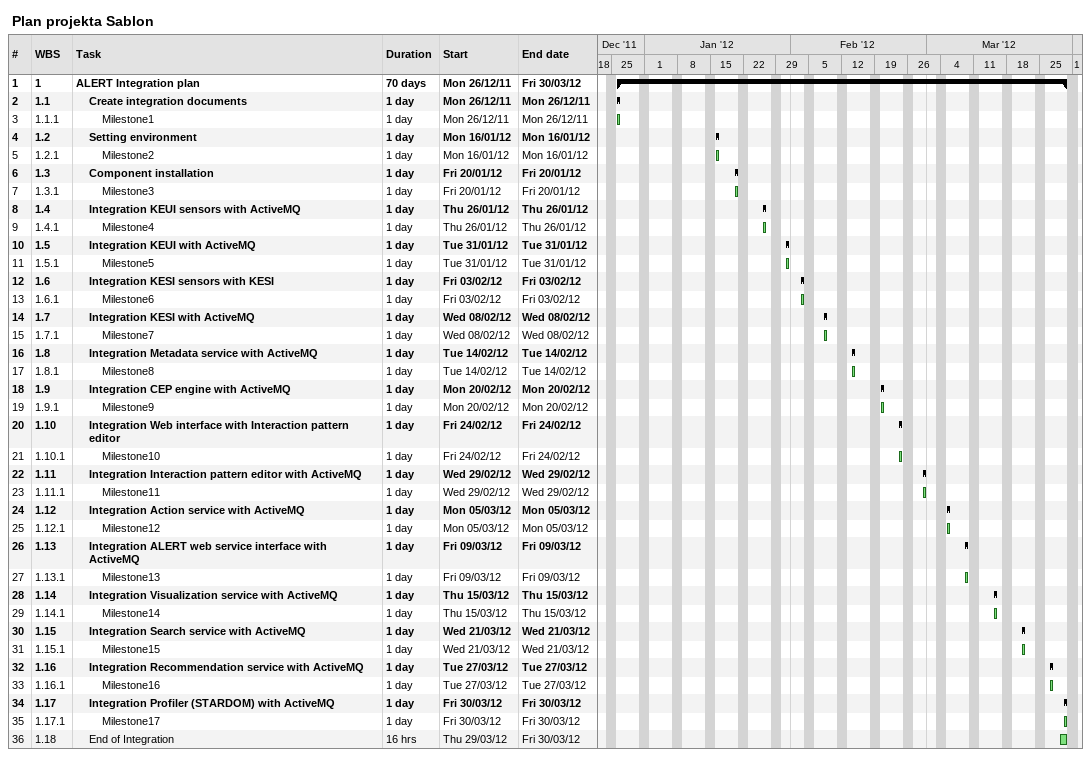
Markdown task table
Plan projekta Sablon

| ID | WBS | Task | Duration | Start | Finish |
|---|---|---|---|---|---|
| 1 | 1 | **ALERT Integration plan** | 70d | 2011-12-26 | 2012-03-30 |
| 2 | 1.1 | **Create integration documents** | 1d | 2011-12-26 | 2011-12-26 |
| 3 | 1.1.1 | Milestone1 | 1d | 2011-12-26 | 2011-12-26 |
| 4 | 1.2 | **Setting environment** | 1d | 2012-01-16 | 2012-01-16 |
| 5 | 1.2.1 | Milestone2 | 1d | 2012-01-16 | 2012-01-16 |
| 6 | 1.3 | **Component installation** | 1d | 2012-01-20 | 2012-01-20 |
| 7 | 1.3.1 | Milestone3 | 1d | 2012-01-20 | 2012-01-20 |
| 8 | 1.4 | **Integration KEUI sensors with ActiveMQ** | 1d | 2012-01-26 | 2012-01-26 |
| 9 | 1.4.1 | Milestone4 | 1d | 2012-01-26 | 2012-01-26 |
| 10 | 1.5 | **Integration KEUI with ActiveMQ** | 1d | 2012-01-31 | 2012-01-31 |
| 11 | 1.5.1 | Milestone5 | 1d | 2012-01-31 | 2012-01-31 |
| 12 | 1.6 | **Integration KESI sensors with KESI** | 1d | 2012-02-03 | 2012-02-03 |
| 13 | 1.6.1 | Milestone6 | 1d | 2012-02-03 | 2012-02-03 |
| 14 | 1.7 | **Integration KESI with ActiveMQ** | 1d | 2012-02-08 | 2012-02-08 |
| 15 | 1.7.1 | Milestone7 | 1d | 2012-02-08 | 2012-02-08 |
| 16 | 1.8 | **Integration Metadata service with ActiveMQ** | 1d | 2012-02-14 | 2012-02-14 |
| 17 | 1.8.1 | Milestone8 | 1d | 2012-02-14 | 2012-02-14 |
| 18 | 1.9 | **Integration CEP engine with ActiveMQ** | 1d | 2012-02-20 | 2012-02-20 |
| 19 | 1.9.1 | Milestone9 | 1d | 2012-02-20 | 2012-02-20 |
| 20 | 1.10 | **Integration Web interface with Interaction pattern editor** | 1d | 2012-02-24 | 2012-02-24 |
| 21 | 1.10.1 | Milestone10 | 1d | 2012-02-24 | 2012-02-24 |
| 22 | 1.11 | **Integration Interaction pattern editor with ActiveMQ** | 1d | 2012-02-29 | 2012-02-29 |
| 23 | 1.11.1 | Milestone11 | 1d | 2012-02-29 | 2012-02-29 |
| 24 | 1.12 | **Integration Action service with ActiveMQ** | 1d | 2012-03-05 | 2012-03-05 |
| 25 | 1.12.1 | Milestone12 | 1d | 2012-03-05 | 2012-03-05 |
| 26 | 1.13 | **Integration ALERT web service interface with ActiveMQ** | 1d | 2012-03-09 | 2012-03-09 |
| 27 | 1.13.1 | Milestone13 | 1d | 2012-03-09 | 2012-03-09 |
| 28 | 1.14 | **Integration Visualization service with ActiveMQ** | 1d | 2012-03-15 | 2012-03-15 |
| 29 | 1.14.1 | Milestone14 | 1d | 2012-03-15 | 2012-03-15 |
| 30 | 1.15 | **Integration Search service with ActiveMQ** | 1d | 2012-03-21 | 2012-03-21 |
| 31 | 1.15.1 | Milestone15 | 1d | 2012-03-21 | 2012-03-21 |
| 32 | 1.16 | **Integration Recommendation service with ActiveMQ** | 1d | 2012-03-27 | 2012-03-27 |
| 33 | 1.16.1 | Milestone16 | 1d | 2012-03-27 | 2012-03-27 |
| 34 | 1.17 | **Integration Profiler (STARDOM) with ActiveMQ** | 1d | 2012-03-30 | 2012-03-30 |
| 35 | 1.17.1 | Milestone17 | 1d | 2012-03-30 | 2012-03-30 |
| 36 | 1.18 | End of Integration | 16h | 2012-03-29 | 2012-03-30 |
